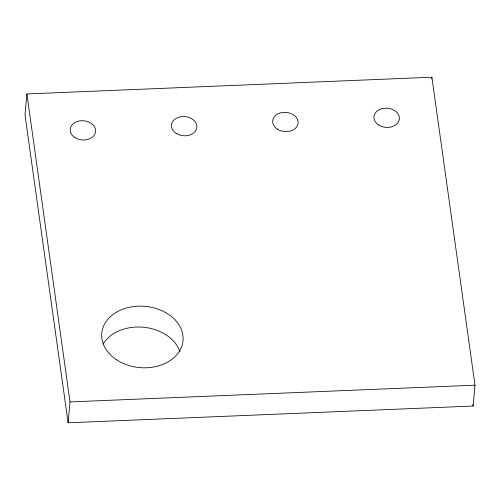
<?xml version="1.0" encoding="UTF-8"?>
<svg xmlns="http://www.w3.org/2000/svg" width="500" height="500" viewBox="0 0 500 500"><rect width="100%" height="100%" fill="white"/><g stroke="black" fill="none" stroke-linecap="round" stroke-linejoin="round"><path stroke-width="0.75" d="M26.9 93.963L25 114.831L68.112 422.788L473.1 406.037L475 385.169L431.887 77.213L26.9 93.963L70.013 401.919L68.112 422.788M431.744 78.756L431.887 77.213M70.013 401.919L475 385.169M472.887 404.494L473.1 406.037M103.263 343.9A40.8 30.744 5.2 0 1 143.919 327.287A40.8 30.744 5.2 0 1 179.963 351.806M116.8 359.938A40.8 30.744 5.2 0 0 182.625 343.331A40.8 30.744 5.2 0 0 127.744 307.669A40.8 30.744 5.2 0 0 116.8 359.938M378.656 124.975A12.75 9.606 5.2 0 0 399.225 119.787A12.75 9.606 5.2 0 0 382.075 108.637A12.75 9.606 5.2 0 0 378.656 124.975M277.406 129.162A12.75 9.606 5.2 0 0 297.975 123.975A12.75 9.606 5.2 0 0 280.825 112.825A12.75 9.606 5.2 0 0 277.406 129.162M176.163 133.35A12.75 9.606 5.2 0 0 196.731 128.162A12.75 9.606 5.2 0 0 179.581 117.019A12.75 9.606 5.2 0 0 176.163 133.35M74.912 137.537A12.75 9.606 5.2 0 0 95.487 132.35A12.75 9.606 5.2 0 0 78.338 121.206A12.75 9.606 5.2 0 0 74.912 137.537"/></g></svg>
